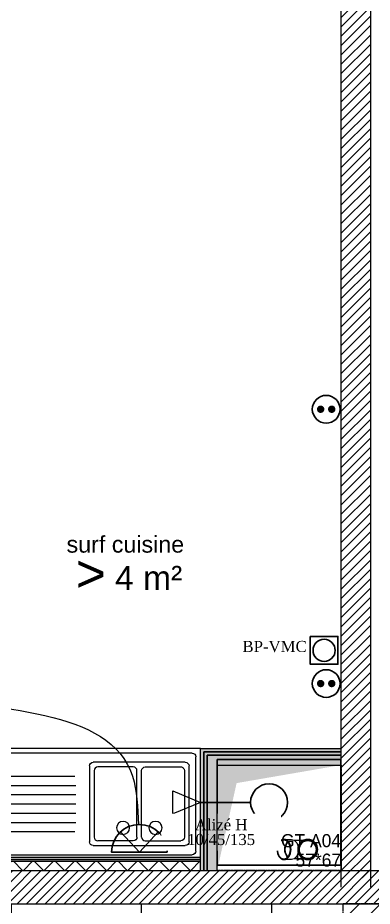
# Model space of a CAD drawing. Header units: centimetres. Extents: x 1724 to 19617, y -6503 to 8072.
# Drawn here: x 6017.1 to 6208.8, y 4278.1 to 4758.7 of the extents above; entities that cross this region are included whole.
import ezdxf

# ---------------------------------------------------------------- set-up
doc = ezdxf.new("R2010")
doc.units = ezdxf.units.CM
for name, pattern in [('ISO-03', [1.5, 0.6, -0.9]), ('Style de ligne -11', [0.347222, 0.20828, -0.138942]), ('VW-01', [0.41656, 0.20828, -0.20828])]:
    doc.linetypes.add(name, pattern=pattern)
for name, color, linetype in [('B faience', 252, 'Style de ligne -11'), ('B Faux plafonds', 252, 'Continuous'), ('B Général', 252, 'Continuous'), ('C ANNOTATIONS-textes-numérotation gaine', 252, 'ISO-03'), ('D SURFACES-shab', 252, 'Continuous'), ('F REMPLISSAGE-vert clair', 252, 'Continuous'), ('F REMPLISSAGE-vert foncé', 252, 'Continuous'), ('prlm-EAU-CHU', 42, 'Continuous'), ('prlm-EAU-EUEV', 25, 'Continuous'), ('prlm-ELEC-CFO', 1, 'Continuous'), ('prlm-GT', 242, 'Continuous'), ('prlm-VMC', 93, 'Continuous')]:
    doc.layers.add(name, color=color, linetype=linetype)
for name, color, linetype, lineweight in [('B Faux plafonds-1', 7, 'Continuous', 5), ('B GÈnÈral', 7, 'Continuous', 5), ('C ANNOTATIONS-prestations-1', 7, 'Continuous', 5), ('F REMPLISSAGE-vert clair-1', 7, 'Continuous', 5), ('F REMPLISSAGE-vert foncÈ', 7, 'Continuous', 5)]:
    doc.layers.add(name, color=color, linetype=linetype, lineweight=lineweight)
doc.styles.add('Eurostile', font='Eurosti.TTF')
doc.styles.add('prlm-sejc', font='arial.ttf', dxfattribs={"height": 20})
doc.styles.add('prlm-vmc', font='pala.ttf', dxfattribs={"height": 14})
pattern_1 = [(45, (0.0456, -2.938), (2.4253472, -2.6458333), [])]

# ---------------------------------------------------------------- blocks, each defined once
blk = doc.blocks.new('xi.cee1')
at = {"layer": 'prlm-EAU-CHU', "color": 0, "lineweight": 13}
for p, q in [((7.43, 5), (2.17, 5)), ((12.09, 5.34), (8.77, 5.34)), ((2.17, -5), (7.43, -5)), ((8.77, -5.34), (12.09, -5.34))]:
    blk.add_line(p, q, dxfattribs=at)
for radius in [5.45, 4.69]:
    blk.add_circle((0, 0), radius, dxfattribs=at)
for centre, radius, start, end in [((10.09, 0.78), 4.99, 122.4397, 169.5051), ((8.79, 2.49), 2.86, 90.508, 118.9381), ((6.35, 0), 5.87, 317.8112, 42.1667), ((6.14, 0), 6.3, 318.9248, 41.0752), ((10.09, -0.78), 4.99, 190.4949, 237.5603), ((8.79, -2.49), 2.86, 241.0619, 269.492)]:
    blk.add_arc(centre, radius, start, end, dxfattribs=at)
for centre, major_axis, ratio in [((12.84, 0), (0, -5.44), 0.708306), ((12.94, 0), (0, -5.05), 0.707331)]:
    blk.add_ellipse(centre, major_axis=major_axis, ratio=ratio, dxfattribs=at)
blk = doc.blocks.new('xi.eu')
at = {"layer": 'B Général', "linetype": 'Continuous', "lineweight": 18}
blk.add_circle((0, 0), 5, dxfattribs=at)
blk = doc.blocks.new('xi.be')
at = {"layer": 'prlm-VMC', "color": 0, "linetype": 'ByBlock', "lineweight": 5, "flags": 128}
blk.add_lwpolyline([(-6.17, -15), (6.17, -15), (0, 0)], close=True, dxfattribs=at)
at = {"layer": 'prlm-VMC', "color": 0, "linetype": 'ByBlock', "lineweight": 5}
blk.add_solid([(0, -1), (5.17, -14), (-5.17, -14), (0, -1)], dxfattribs=at)
blk = doc.blocks.new('xi.bp-vmc-cui')
at = {"layer": 'prlm-VMC', "color": 0, "linetype": 'ByBlock', "lineweight": -2, "flags": 128}
blk.add_lwpolyline([(-7.5, 7.5), (7.5, 7.5), (7.5, -7.5), (-7.5, -7.5)], close=True, dxfattribs=at)
at = {"layer": 'prlm-VMC', "color": 0, "linetype": 'ByBlock', "lineweight": -2}
blk.add_circle((0, 0), 6, dxfattribs=at)
blk = doc.blocks.new('xi.4m²')
at = {"color": 0}
blk.add_wipeout([(-34.54, 20.54), (34.54, 20.54), (34.54, -20.54), (-34.54, -20.54)], dxfattribs=at).dxf.layer = 'prlm-ELEC-CFO'
at = {"layer": 'prlm-ELEC-CFO', "color": 0, "attachment_point": 6, "line_spacing_factor": 0.8, "style": 'prlm-sejc'}
for s, insert, char_height in [('surf cuisine', (30.36, 8.9), 9), ('4 m²', (29.31, -9.19), 13)]:
    blk.add_mtext(s, dxfattribs=dict(at, insert=insert, char_height=char_height))
at = {"layer": 'prlm-ELEC-CFO', "color": 0, "style": 'prlm-sejc', "flags": 8}
blk.add_attdef('?', (-28.3, -16.79), '', height=20, dxfattribs=at)
blk = doc.blocks.new('xi.ECAP')
at = {"color": 0}
blk.add_wipeout([(-15, 0), (-10.13, 11.06), (0, 15), (10.13, 11.06), (15, 0)], dxfattribs=at).dxf.layer = 'prlm-ELEC-CFO'
at = {"layer": 'prlm-ELEC-CFO', "color": 0, "linetype": 'ByBlock', "lineweight": -2, "flags": 128}
blk.add_lwpolyline([(15, 0, 1), (-15, 0)], format="xyb", close=True, dxfattribs=at)
at = {"layer": 'prlm-ELEC-CFO', "color": 0}
blk.add_lwpolyline([(-10.13, 11.06), (0, 0), (10.13, 11.06)], dxfattribs=at)
blk = doc.blocks.new('xi.PC')
at = {"color": 0, "lineweight": 5}
blk.add_wipeout([(-7.5, -7.5), (7.5, -7.5), (7.5, 7.5), (-7.5, 7.5)], dxfattribs=at).dxf.layer = 'prlm-ELEC-CFO'
at = {"layer": 'prlm-ELEC-CFO', "color": 0, "linetype": 'ByBlock', "lineweight": 5, "const_width": 2}
for points in [[(-4, 0, 1), (-2, 0, 1)], [(2, 0, 1), (4, 0, 1)]]:
    blk.add_lwpolyline(points, format="xyb", close=True, dxfattribs=at)
at = {"layer": 'prlm-ELEC-CFO', "color": 0, "linetype": 'ByBlock', "lineweight": -2}
blk.add_circle((0, 0), 7.5, dxfattribs=at)
blk = doc.blocks.new('Groupe-72-1')
at = {"layer": 'B Général', "color": 7, "linetype": 'VW-01', "lineweight": 5, "flags": 128}
blk.add_lwpolyline([(6124.89, 4357.39), (6191.89, 4357.39), (6191.89, 4300.39), (6124.89, 4300.39)], close=True, dxfattribs=at)
at = {"layer": 'C ANNOTATIONS-textes-numérotation gaine', "color": 7, "insert": (6191.89, 4320.03), "char_height": 7.049, "width": 56.9358, "attachment_point": 3, "line_spacing_factor": 0.895453, "style": 'Eurostile'}
blk.add_mtext('GT A04\\P57*67', dxfattribs=at)
blk = doc.blocks.new('Evier 120.60 RSH')
at = {"layer": 'B Général', "color": 7, "linetype": 'Continuous', "lineweight": 5}
for p, q in [((-57.5, -55.5), (-57.5, -4.5)), ((-55.5, -2.5), (55.5, -2.5)), ((57.5, -4.5), (57.5, -55.5)), ((0, -50.5), (0, -9.53)), ((2, -7.53), (51.79, -7.53)), ((53.79, -9.53), (53.79, -50.5)), ((18.98, -10), (18.98, -10)), ((-52.12, -15), (-7.88, -15)), ((-52.5, -20), (-7.5, -20)), ((-52.5, -25), (-7.5, -25)), ((-52.5, -30), (-7.5, -30)), ((-52.5, -35), (-7.5, -35)), ((-52.5, -40), (-7.5, -40)), ((-52.12, -45), (-7.88, -45)), ((25.65, -43.33), (25.65, -43.33)), ((51.79, -52.5), (2, -52.5)), ((9.17, -50), (9.17, -50)), ((55.5, -57.5), (-55.5, -57.5))]:
    blk.add_line(p, q, dxfattribs=at)
at = {"layer": 'B Général', "color": 7, "linetype": 'Continuous', "lineweight": 5, "flags": 128}
blk.add_lwpolyline([(-60, 0), (-60, 6), (60, 6), (60, 0)], dxfattribs=at)
blk.add_lwpolyline([(-60, 0), (60, 0), (60, -60), (-60, -60)], close=True, dxfattribs=at)
for points in [[(25.65, -12), (25.65, -48, -0.414212), (23.65, -50), (4.5, -50, -0.198914), (3.09, -49.41, -0.198914), (2.5, -48), (2.5, -12, -0.414214), (4.5, -10)], [(25.65, -12, 0.414212), (23.65, -10), (4.45, -10)], [(28.15, -12), (28.15, -48, 0.414212), (30.15, -50), (49.29, -50, 0.198914), (50.71, -49.41, 0.198914), (51.29, -48), (51.29, -12, 0.414214), (49.29, -10)], [(28.15, -12, -0.414212), (30.15, -10), (49.34, -10)]]:
    blk.add_lwpolyline(points, format="xyb", dxfattribs=at)
at = {"layer": 'B Général', "color": 7, "linetype": 'Continuous', "lineweight": 5}
for centre, start, end in [((-55.5, -4.5), 90, 180), ((55.5, -4.5), 0, 90), ((2, -9.53), 90, 180), ((51.79, -9.53), 0, 90), ((2, -50.5), 180, 270), ((51.79, -50.5), 270, 0), ((-55.5, -55.5), 180, 270), ((55.5, -55.5), 270, 0)]:
    blk.add_arc(centre, 2, start, end, dxfattribs=at)
for centre in [(18.15, -17), (35.65, -17)]:
    blk.add_ellipse(centre, major_axis=(3.54, 0), ratio=1, dxfattribs=at)

msp = doc.modelspace()

# ---------------------------------------------------------------- hatches: boundary and pattern name
at = {"layer": 'B Faux plafonds-1', "linetype": 'Continuous', "lineweight": 18, "true_color": 0x729900}
h = msp.add_hatch(dxfattribs=at)
h.set_pattern_fill('ANSI31_2', color=64, style=0, pattern_type=2)
h.set_pattern_definition([(45, (0.046, -2.938), (-5.61266, 5.61266), [])])
h.paths.add_polyline_path([(6192.893, 4228.584), (6192.893, 4149.451), (6224.974, 4149.451), (6224.974, 4279.451), (6192.893, 4279.451), (6192.893, 4228.584)])
at = {"layer": 'B GÈnÈral', "linetype": 'Continuous', "lineweight": 5, "true_color": 0x808080}
h = msp.add_hatch(dxfattribs=at)
h.set_pattern_fill('02_ISOLANT', color=8, style=0, pattern_type=2)
h.set_pattern_definition([(45, (5697.509, 4698.8954), (-5.65685, 5.65685), []), (135, (5697.509, 4698.8954), (5.65685, 5.65685), [])])
h.paths.add_polyline_path([(5808.084, 4302.451), (5808.084, 4297.451), (6115.934, 4297.451), (6115.934, 4302.451)])
at = {"layer": 'B GÈnÈral', "linetype": 'Continuous', "lineweight": 5}
h = msp.add_hatch(dxfattribs=at)
h.set_pattern_fill('50_BETON', style=0, pattern_type=2)
h.set_pattern_definition(pattern_1)
h.paths.add_polyline_path([(5664.672, 4297.451), (5664.672, 4279.451), (6589.699, 4279.451), (6589.699, 4297.451)])

# ---------------------------------------------------------------- linework, layer by layer
at = {"layer": 'B faience'}
msp.add_line((5935.934, 4304.451), (6115.934, 4304.451), dxfattribs=at)
at = {"layer": 'B Faux plafonds', "color": 7, "linetype": 'VW-01', "lineweight": 13, "flags": 128}
msp.add_lwpolyline([(6192.893, 4228.584), (6192.893, 4149.451), (6224.974, 4149.451), (6224.974, 4279.451), (6192.893, 4279.451), (6192.893, 4228.584)], dxfattribs=at)
at = {"layer": 'B GÈnÈral', "color": 9, "linetype": 'Continuous', "true_color": 0xc0dcc0}
msp.add_solid([(6124.934, 4354.451), (6115.934, 4363.451), (6191.934, 4354.451), (6191.934, 4363.451)], dxfattribs=at)
at = {"layer": 'B Général', "color": 7, "linetype": 'Continuous', "lineweight": 18}
for p, q in [((6207.934, 4288.451), (6207.934, 5106.451)), ((5664.672, 4297.451), (6589.699, 4297.451)), ((5664.672, 4279.451), (6589.699, 4279.451))]:
    msp.add_line(p, q, dxfattribs=at)
at = {"layer": 'B Général', "color": 7, "linetype": 'Continuous', "lineweight": 5}
for p, q in [((6207.934, 4288.451), (6207.934, 5106.451)), ((5808.084, 4303.451), (6115.934, 4303.451)), ((5808.084, 4302.451), (6115.934, 4302.451)), ((5664.672, 4297.451), (6589.699, 4297.451)), ((5808.084, 4297.451), (6115.934, 4297.451)), ((5664.672, 4279.451), (6589.699, 4279.451))]:
    msp.add_line(p, q, dxfattribs=at)
at = {"layer": 'B Général', "color": 7, "linetype": 'Continuous', "lineweight": 13}
for p, q in [((6115.934, 4363.451), (6191.934, 4363.451)), ((6124.934, 4354.451), (6191.934, 4354.451)), ((5808.084, 4303.451), (6115.934, 4303.451)), ((6115.934, 4297.451), (6115.934, 4303.451)), ((5808.084, 4297.451), (6115.934, 4297.451))]:
    msp.add_line(p, q, dxfattribs=at)
at = {"layer": 'F REMPLISSAGE-vert clair'}
for p, q in [((6117.734, 4361.651), (6191.934, 4361.651)), ((6119.534, 4359.851), (6191.934, 4359.851))]:
    msp.add_line(p, q, dxfattribs=at)
at = {"layer": 'F REMPLISSAGE-vert clair', "color": 7, "linetype": 'Continuous', "lineweight": 13}
msp.add_line((6124.934, 4354.451), (6191.934, 4354.451), dxfattribs=at)
at = {"layer": 'F REMPLISSAGE-vert clair-1', "color": 9, "linetype": 'Continuous', "true_color": 0xc0dcc0}
for points in [[(6117.734, 4361.651), (6119.534, 4359.851), (6191.934, 4361.651), (6191.934, 4359.851)], [(6119.534, 4359.851), (6124.934, 4354.451), (6191.934, 4359.851), (6191.934, 4354.451)]]:
    msp.add_solid(points, dxfattribs=at)
at = {"layer": 'F REMPLISSAGE-vert foncÈ', "color": 54, "linetype": 'Continuous', "true_color": 0x99aa00}
msp.add_solid([(6115.934, 4363.451), (6117.734, 4361.651), (6191.934, 4363.451), (6191.934, 4361.651)], dxfattribs=at)
at = {"layer": 'F REMPLISSAGE-vert foncé', "color": 7, "linetype": 'Continuous', "lineweight": 13}
msp.add_line((6115.934, 4363.451), (6191.934, 4363.451), dxfattribs=at)
at = {"layer": 'F REMPLISSAGE-vert foncé'}
msp.add_line((6117.734, 4361.651), (6191.934, 4361.651), dxfattribs=at)
at = {"layer": 'prlm-GT'}
msp.add_lwpolyline([(6124.888, 4357.389), (6191.888, 4357.389), (6191.888, 4300.389), (6124.888, 4300.389)], close=True, dxfattribs=at)
at = {"layer": 'prlm-VMC'}
msp.add_lwpolyline([(6142.994, 4334.289), (6115.888, 4334.289)], dxfattribs=at)
msp.add_circle((6152.994, 4334.289), 10, dxfattribs=at)

# ---------------------------------------------------------------- block references
at = {"layer": 'prlm-EAU-CHU', "xscale": -1}
msp.add_blockref('xi.cee1', (6173.922, 4308.775), dxfattribs=at)
at = {"layer": 'prlm-EAU-EUEV', "xscale": -1, "rotation": 180}
msp.add_blockref('xi.eu', (6173.922, 4308.775), dxfattribs=at)
at = {"layer": 'prlm-ELEC-CFO'}
for name, p in [('xi.PC', (6183.888, 4546.924)), ('xi.bp-vmc-cui', (6182.764, 4416.497)), ('xi.PC', (6183.888, 4398.548)), ('xi.ECAP', (6082.864, 4307.34))]:
    msp.add_blockref(name, p, dxfattribs=at)
msp.add_blockref('xi.4m²', (6076.732, 4464.894), dxfattribs=at).add_auto_attribs({'?': '>'})
at = {"layer": 'prlm-VMC', "xscale": -1, "rotation": 269.9999973709685}
msp.add_blockref('xi.be', (6115.888, 4334.289), dxfattribs=at)

# ---------------------------------------------------------------- texts
at = {"layer": 'prlm-ELEC-CFO', "insert": (6138.616, 4421.611), "char_height": 6, "attachment_point": 1, "style": 'prlm-vmc'}
msp.add_mtext_dynamic_manual_height_columns('BP-VMC', width=101.12978, gutter_width=50, heights=[0], dxfattribs=at)

# ---------------------------------------------------------------- next in the draw order: hatches: boundary and pattern name
at = {"layer": 'B GÈnÈral', "linetype": 'Continuous', "lineweight": 5}
h = msp.add_hatch(dxfattribs=at)
h.set_pattern_fill('50_BETON', style=0, pattern_type=2)
h.set_pattern_definition(pattern_1)
h.paths.add_polyline_path([(6191.934, 4288.451), (6207.934, 4288.451), (6207.934, 5106.451), (6191.934, 5106.451)])

# ---------------------------------------------------------------- next in the draw order: linework, layer by layer
at = {"layer": 'B Général', "color": 7, "linetype": 'Continuous', "lineweight": 18}
msp.add_line((6191.934, 4288.451), (6191.934, 4880.451), dxfattribs=at)
at = {"layer": 'B Général', "color": 7, "linetype": 'Continuous', "lineweight": 5}
msp.add_line((6191.934, 4288.451), (6191.934, 4880.451), dxfattribs=at)
at = {"layer": 'prlm-ELEC-CFO', "lineweight": 13}
msp.add_spline([(5817.061, 4475.609), (5957.103, 4393.898), (6079.183, 4348.378), (6082.44, 4322.334)], degree=3, dxfattribs=at)

# ---------------------------------------------------------------- next in the draw order: texts
at = {"layer": 'prlm-VMC', "ltscale": 25, "insert": (6127.075, 4318.156), "char_height": 6, "width": 58.61474, "attachment_point": 5, "line_spacing_factor": 0.8, "style": 'prlm-vmc', "bg_fill": 2}
msp.add_mtext('Alizé H 10/45/135', dxfattribs=at)

# ---------------------------------------------------------------- next in the draw order: hatches: boundary and pattern name
at = {"layer": 'C ANNOTATIONS-prestations-1', "linetype": 'Continuous', "lineweight": 9, "true_color": 0x989898}
h = msp.add_hatch(dxfattribs=at)
h.set_pattern_fill('DALETTES TERRASSE 50X50', color=252, scale=1.406016, style=0, pattern_type=2)
h.set_pattern_definition([(0, (4678.046, 4149.45), (4e-15, -70.3008), []), (270, (4678.046, 4149.45), (70.3008, 0), [])])
h.paths.add_polyline_path([(5175.064, 2609.351), (5175.076, 3514.451), (5185.098, 3514.451), (5185.087, 4149.451), (7612.53, 4149.451), (7612.53, 4279.451), (5150.087, 4279.451), (5150.087, 4684.951), (5020.01, 4685.039), (5020.01, 4327.451), (4835.01, 4327.451), (4835.01, 4214.95), (4875.884, 4156.927), (4911.686, 4097.061), (4942.417, 4035.352), (4968.077, 3971.801), (4988.667, 3906.408), (5004.185, 3839.172), (5014.632, 3770.094), (5020.008, 3699.174), (5020.008, 3425.401), (4986.156, 3334.878), (4944.546, 3240.451), (4343.119, 3240.451), (4343.119, 3192.545), (4272.488, 3192.545), (4272.488, 3240.451), (3830.996, 3240.451), (3830.995, 2607.579), (4677.01, 2608.695), (4677.01, 2660.465), (4743.01, 2660.465), (4743.01, 2608.782)])

# ---------------------------------------------------------------- next in the draw order: linework, layer by layer
at = {"layer": 'B GÈnÈral', "color": 9, "linetype": 'Continuous', "true_color": 0xc0dcc0}
msp.add_solid([(6124.934, 4297.451), (6115.934, 4297.451), (6124.934, 4354.451), (6115.934, 4363.451)], dxfattribs=at)
at = {"layer": 'B GÈnÈral', "color": 254, "linetype": 'Continuous', "true_color": 0xd6d6d6}
msp.add_solid([(6135.443, 4344.695), (6191.934, 4354.451), (6124.934, 4297.451), (6124.934, 4354.451)], dxfattribs=at)
at = {"layer": 'B Général', "color": 7, "linetype": 'Continuous', "lineweight": 13}
for p, q in [((6115.934, 4297.451), (6115.934, 4363.451)), ((6124.934, 4297.451), (6124.934, 4354.451))]:
    msp.add_line(p, q, dxfattribs=at)
at = {"layer": 'D SURFACES-shab', "lineweight": 18, "flags": 128}
msp.add_lwpolyline([(5808.084, 4303.451), (6115.934, 4303.451), (6115.934, 4363.451), (6191.934, 4363.451), (6191.934, 4880.451), (5808.084, 4880.451)], close=True, dxfattribs=at)
at = {"layer": 'F REMPLISSAGE-vert clair'}
for p, q in [((6117.734, 4297.451), (6117.734, 4361.651)), ((6119.534, 4297.451), (6119.534, 4359.851))]:
    msp.add_line(p, q, dxfattribs=at)
at = {"layer": 'F REMPLISSAGE-vert clair', "color": 7, "linetype": 'Continuous', "lineweight": 13}
msp.add_line((6124.934, 4297.451), (6124.934, 4354.451), dxfattribs=at)
at = {"layer": 'F REMPLISSAGE-vert clair-1', "color": 9, "linetype": 'Continuous', "true_color": 0xc0dcc0}
for points in [[(6117.734, 4297.451), (6119.534, 4297.451), (6117.734, 4361.651), (6119.534, 4359.851)], [(6119.534, 4297.451), (6124.934, 4297.451), (6119.534, 4359.851), (6124.934, 4354.451)]]:
    msp.add_solid(points, dxfattribs=at)
at = {"layer": 'F REMPLISSAGE-vert foncÈ', "color": 54, "linetype": 'Continuous', "true_color": 0x99aa00}
msp.add_solid([(6115.934, 4297.451), (6117.734, 4297.451), (6115.934, 4363.451), (6117.734, 4361.651)], dxfattribs=at)
at = {"layer": 'F REMPLISSAGE-vert foncé', "color": 7, "linetype": 'Continuous', "lineweight": 13}
msp.add_line((6115.934, 4297.451), (6115.934, 4363.451), dxfattribs=at)
at = {"layer": 'F REMPLISSAGE-vert foncé'}
msp.add_line((6117.734, 4297.451), (6117.734, 4361.651), dxfattribs=at)

# ---------------------------------------------------------------- next in the draw order: block references
at = {"layer": 'B Général', "color": 7, "xscale": -1, "rotation": 180}
msp.add_blockref('Evier 120.60 RSH', (6055.934, 4303.451), dxfattribs=at)
at = {"layer": 'C ANNOTATIONS-textes-numérotation gaine', "color": 7}
msp.add_blockref('Groupe-72-1', (0.046, -2.938), dxfattribs=at)

doc.saveas('drawing.dxf')
